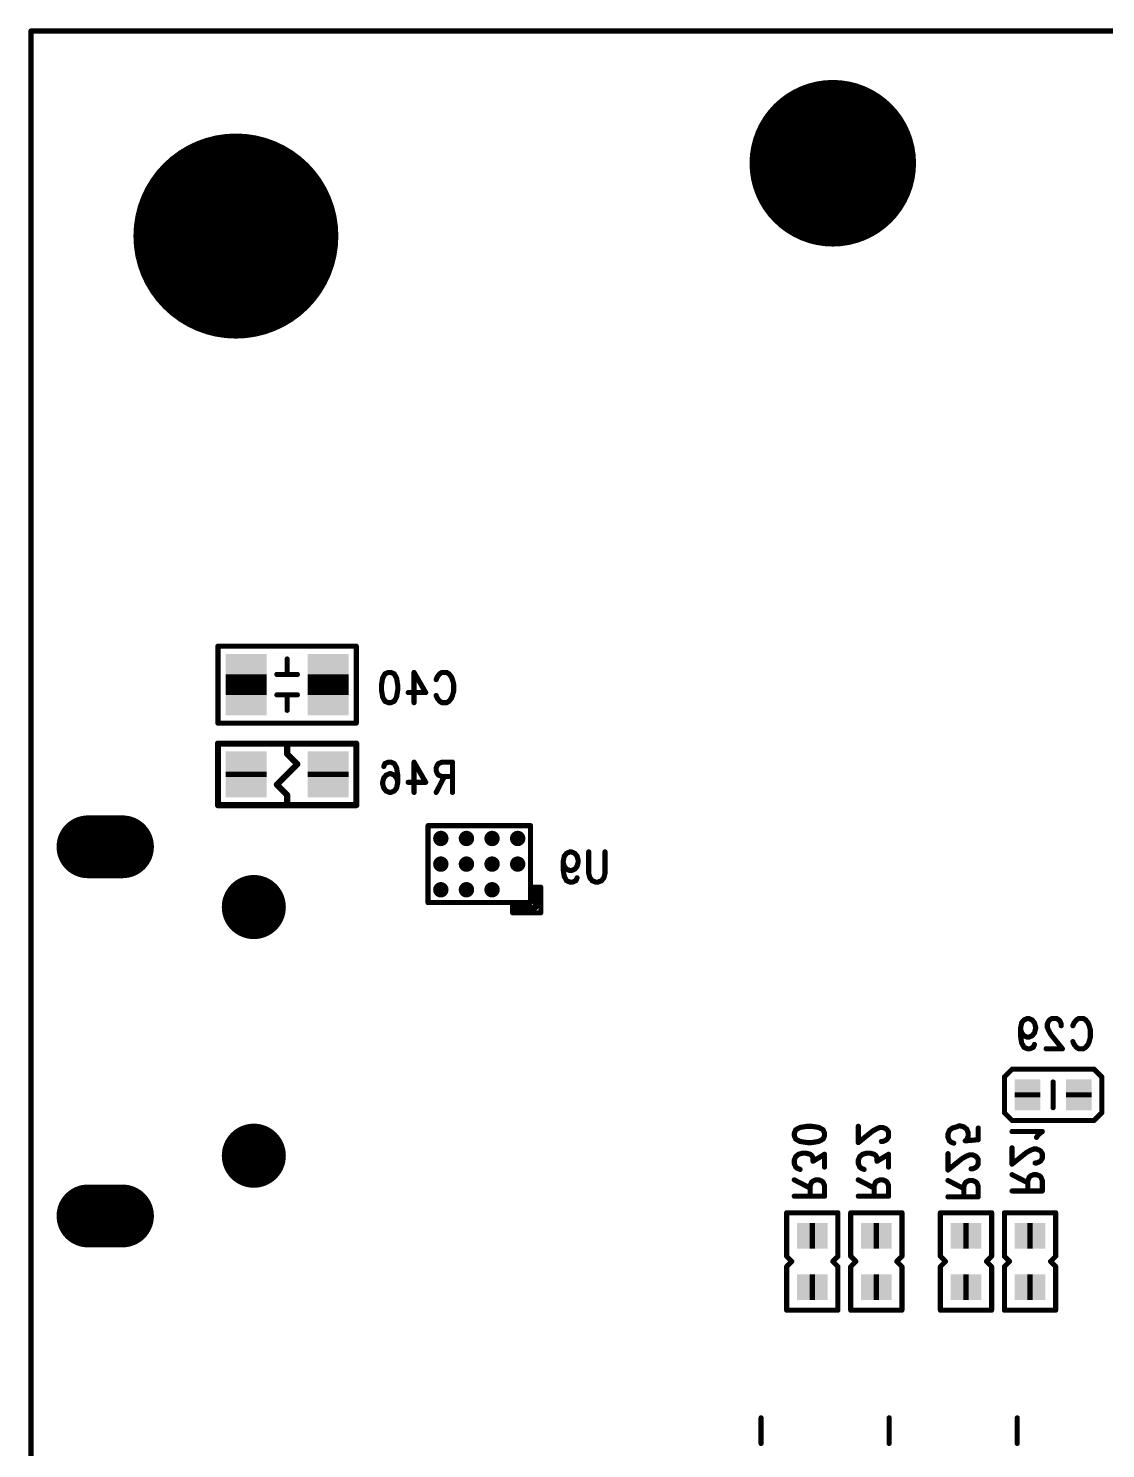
# Model space of a CAD drawing. Extents: x 100 to 156, y 84.7 to 174.
# Drawn here: x 99.95 to 120.97, y 146.35 to 174.05 of the extents above; entities that cross this region are included whole.
import ezdxf

# ---------------------------------------------------------------- set-up
doc = ezdxf.new("R2010")
doc.units = 0
doc.layers.get('0').update_dxf_attribs({"linetype": 'CONTINUOUS'})
doc.layers.add('MASK-BOTTOM_PHO', color=4, linetype='CONTINUOUS')
doc.layers.add('SILK-BOTTOM_PHO', color=5, linetype='CONTINUOUS')

# ---------------------------------------------------------------- blocks, each defined once
blk = doc.blocks.new('ROUND_32')
at = {"const_width": 1.999996}
blk.add_lwpolyline([(-0.999998, 0, 1), (0.999998, 0, 1)], format="xyb", close=True, dxfattribs=at)
blk = doc.blocks.new('ROUND_187')
at = {"const_width": 0.149986}
blk.add_lwpolyline([(-0.074994, 0, 1), (0.074994, 0, 1)], format="xyb", close=True, dxfattribs=at)
blk = doc.blocks.new('ROUND_230')
at = {"const_width": 0.624966}
blk.add_lwpolyline([(-0.312484, 0, 1), (0.312484, 0, 1)], format="xyb", close=True, dxfattribs=at)
blk = doc.blocks.new('ROUND_248')
at = {"const_width": 1.624964}
blk.add_lwpolyline([(-0.812482, 0, 1), (0.812482, 0, 1)], format="xyb", close=True, dxfattribs=at)
blk = doc.blocks.new('ROUND_1')
at = {"const_width": 0.050038}
blk.add_lwpolyline([(-0.025018, 0, 1), (0.025018, 0, 1)], format="xyb", close=True, dxfattribs=at)
blk = doc.blocks.new('SQUARE_16')
blk.add_solid([(0.250062, 0.250062), (0.250062, -0.250062), (-0.250062, 0.250062), (-0.250062, -0.250062)])
blk = doc.blocks.new('SQUARE_161')
blk.add_solid([(0.40005, 0.40005), (0.40005, -0.40005), (-0.40005, 0.40005), (-0.40005, -0.40005)])
blk = doc.blocks.new('ROUND_175')
at = {"const_width": 0.61252}
blk.add_lwpolyline([(-0.30626, 0, 1), (0.30626, 0, 1)], format="xyb", close=True, dxfattribs=at)
blk = doc.blocks.new('ROUND_114')
at = {"const_width": 0.059944}
blk.add_lwpolyline([(-0.029972, 0, 1), (0.029972, 0, 1)], format="xyb", close=True, dxfattribs=at)

msp = doc.modelspace()

# ---------------------------------------------------------------- linework, layer by layer
at = {"layer": 'MASK-BOTTOM_PHO'}
for points, const_width in [([(143.999966, 173.999906), (100.000054, 173.999906)], 0.100076), ([(100.000054, 173.999906), (100.000054, 100.000054)], 0.100076), ([(104.199944, 161.45002), (104.199944, 161.04997)], 0.8001), ([(105.79989, 161.45002), (105.79989, 161.04997)], 0.8001), ([(104.199944, 159.5501), (104.199944, 159.450024)], 0.8001), ([(105.79989, 159.5501), (105.79989, 159.450024)], 0.8001), ([(101.112574, 158.087568), (101.787452, 158.087568)], 1.225042), ([(119.450104, 153.2001), (119.450104, 153.299922)], 0.500124), ([(120.450102, 153.2001), (120.450102, 153.299922)], 0.500124), ([(101.112574, 150.88743), (101.787452, 150.88743)], 1.225042), ([(115.199922, 150.50008), (115.299998, 150.50008)], 0.500124), ([(116.45011, 150.50008), (116.549932, 150.50008)], 0.500124), ([(118.299992, 150.50008), (118.199916, 150.50008)], 0.500124), ([(119.549926, 150.50008), (119.450104, 150.50008)], 0.500124), ([(115.199922, 149.500082), (115.299998, 149.500082)], 0.500124), ([(116.45011, 149.500082), (116.549932, 149.500082)], 0.500124), ([(118.299992, 149.500082), (118.199916, 149.500082)], 0.500124), ([(119.549926, 149.500082), (119.450104, 149.500082)], 0.500124)]:
    msp.add_lwpolyline(points, dxfattribs=dict(at, const_width=const_width))
at = {"layer": 'SILK-BOTTOM_PHO'}
for points, const_width in [([(143.999966, 173.999906), (100.000054, 173.999906)], 0.100076), ([(100.000054, 173.999906), (100.000054, 100.000054)], 0.100076), ([(106.350054, 161.99993), (103.650034, 161.99993)], 0.100076), ([(103.650034, 161.99993), (103.650034, 160.50006)], 0.100076), ([(106.350054, 160.50006), (106.350054, 161.99993)], 0.100076), ([(105.000044, 161.45002), (105.000044, 161.749994)], 0.100076), ([(104.799892, 161.45002), (105.199942, 161.45002)], 0.100076), ([(106.863642, 161.376614), (106.909108, 161.460942)], 0.100076), ([(106.909108, 161.460942), (106.97718, 161.489136)], 0.100076), ([(106.97718, 161.489136), (107.022646, 161.489136)], 0.100076), ([(107.022646, 161.489136), (107.090972, 161.460942)], 0.100076), ([(107.090972, 161.460942), (107.136438, 161.376614)], 0.100076), ([(107.477306, 161.489136), (107.704636, 161.095436)], 0.100076), ([(107.477306, 161.489136), (107.477306, 160.898332)], 0.100076), ([(107.931712, 161.404808), (107.977178, 161.460942)], 0.100076), ([(107.977178, 161.460942), (108.022644, 161.489136)], 0.100076), ([(108.022644, 161.489136), (108.113576, 161.489136)], 0.100076), ([(108.113576, 161.489136), (108.159042, 161.460942)], 0.100076), ([(108.159042, 161.460942), (108.204508, 161.404808)], 0.100076), ([(106.840782, 161.235898), (106.863642, 161.376614)], 0.100076), ([(106.840782, 161.15157), (106.840782, 161.235898)], 0.100076), ([(107.136438, 161.376614), (107.159044, 161.235898)], 0.100076), ([(107.159044, 161.235898), (107.159044, 161.15157)], 0.100076), ([(107.909106, 161.34842), (107.931712, 161.404808)], 0.100076), ([(108.204508, 161.404808), (108.227368, 161.34842)], 0.100076), ([(108.227368, 161.34842), (108.249974, 161.264092)], 0.100076), ([(108.249974, 161.264092), (108.249974, 161.123376)], 0.100076), ([(104.799892, 161.04997), (105.199942, 161.04997)], 0.100076), ([(105.000044, 161.04997), (105.000044, 160.749996)], 0.100076), ([(106.863642, 161.010854), (106.840782, 161.15157)], 0.100076), ([(106.909108, 160.926526), (106.863642, 161.010854)], 0.100076), ([(106.97718, 160.898332), (106.909108, 160.926526)], 0.100076), ([(107.022646, 160.898332), (106.97718, 160.898332)], 0.100076), ([(107.090972, 160.926526), (107.022646, 160.898332)], 0.100076), ([(107.136438, 161.010854), (107.090972, 160.926526)], 0.100076), ([(107.159044, 161.15157), (107.136438, 161.010854)], 0.100076), ([(107.704636, 161.095436), (107.363514, 161.095436)], 0.100076), ([(107.931712, 160.982914), (107.909106, 161.039048)], 0.100076), ([(107.977178, 160.926526), (107.931712, 160.982914)], 0.100076), ([(108.022644, 160.898332), (107.977178, 160.926526)], 0.100076), ([(108.113576, 160.898332), (108.022644, 160.898332)], 0.100076), ([(108.159042, 160.926526), (108.113576, 160.898332)], 0.100076), ([(108.204508, 160.982914), (108.159042, 160.926526)], 0.100076), ([(108.227368, 161.039048), (108.204508, 160.982914)], 0.100076), ([(108.249974, 161.123376), (108.227368, 161.039048)], 0.100076), ([(103.650034, 160.50006), (106.350054, 160.50006)], 0.100076), ([(106.350054, 160.10001), (103.650034, 160.10001)], 0.119888), ([(103.650034, 160.10001), (103.650034, 158.900114)], 0.119888), ([(105.000044, 159.900112), (105.000044, 160.10001)], 0.119888), ([(106.350054, 158.900114), (106.350054, 160.10001)], 0.119888), ([(105.199942, 159.69996), (105.000044, 159.900112)], 0.119888), ([(104.799892, 159.29991), (105.199942, 159.69996)], 0.119888), ([(106.886248, 159.654748), (106.909108, 159.710882)], 0.100076), ([(106.909108, 159.710882), (106.97718, 159.739076)], 0.100076), ([(106.931714, 159.485838), (107.00004, 159.514032)], 0.100076), ([(106.97718, 159.739076), (107.022646, 159.739076)], 0.100076), ([(107.00004, 159.514032), (107.022646, 159.514032)], 0.100076), ([(107.022646, 159.739076), (107.090972, 159.710882)], 0.100076), ([(107.022646, 159.514032), (107.090972, 159.485838)], 0.100076), ([(107.090972, 159.710882), (107.136438, 159.626554)], 0.100076), ([(107.136438, 159.626554), (107.159044, 159.485838)], 0.100076), ([(107.477306, 159.739076), (107.704636, 159.345376)], 0.100076), ([(107.477306, 159.739076), (107.477306, 159.148526)], 0.100076), ([(107.931712, 159.682688), (107.909106, 159.626554)], 0.100076), ([(107.909106, 159.626554), (107.909106, 159.57042)], 0.100076), ([(107.909106, 159.57042), (107.931712, 159.514032)], 0.100076), ([(107.954572, 159.710882), (107.931712, 159.682688)], 0.100076), ([(107.931712, 159.514032), (107.954572, 159.485838)], 0.100076), ([(108.022644, 159.739076), (107.954572, 159.710882)], 0.100076), ([(108.227368, 159.739076), (108.022644, 159.739076)], 0.100076), ([(108.227368, 159.739076), (108.227368, 159.148526)], 0.100076), ([(105.000044, 159.100012), (104.799892, 159.29991)], 0.119888), ([(106.863642, 159.345376), (106.886248, 159.429704)], 0.100076), ([(106.863642, 159.317182), (106.863642, 159.345376)], 0.100076), ([(106.886248, 159.232854), (106.863642, 159.317182)], 0.100076), ([(106.886248, 159.429704), (106.931714, 159.485838)], 0.100076), ([(106.931714, 159.176466), (106.886248, 159.232854)], 0.100076), ([(107.090972, 159.485838), (107.136438, 159.429704)], 0.100076), ([(107.136438, 159.232854), (107.090972, 159.176466)], 0.100076), ([(107.136438, 159.429704), (107.159044, 159.345376)], 0.100076), ([(107.159044, 159.345376), (107.136438, 159.232854)], 0.100076), ([(107.159044, 159.485838), (107.159044, 159.345376)], 0.100076), ([(107.704636, 159.345376), (107.363514, 159.345376)], 0.100076), ([(108.06811, 159.457898), (107.909106, 159.148526)], 0.100076), ([(107.954572, 159.485838), (108.022644, 159.457898)], 0.100076), ([(108.022644, 159.457898), (108.227368, 159.457898)], 0.100076), ([(105.000044, 158.900114), (105.000044, 159.100012)], 0.119888), ([(107.00004, 159.148526), (106.931714, 159.176466)], 0.100076), ([(107.022646, 159.148526), (107.00004, 159.148526)], 0.100076), ([(107.090972, 159.176466), (107.022646, 159.148526)], 0.100076), ([(103.650034, 158.900114), (106.350054, 158.900114)], 0.119888), ([(107.750102, 156.99994), (107.750102, 158.500064)], 0.100076), ([(107.750102, 158.500064), (109.750098, 158.500064)], 0.100076), ([(109.750098, 158.500064), (109.750098, 157.750002)], 0.100076), ([(110.408974, 157.904688), (110.386368, 157.792166)], 0.100076), ([(110.45444, 157.960822), (110.408974, 157.904688)], 0.100076), ([(110.522766, 157.989016), (110.45444, 157.960822)], 0.100076), ([(110.545372, 157.989016), (110.522766, 157.989016)], 0.100076), ([(110.613698, 157.960822), (110.545372, 157.989016)], 0.100076), ([(110.659164, 157.904688), (110.613698, 157.960822)], 0.100076), ([(110.68177, 157.82036), (110.659164, 157.904688)], 0.100076), ([(110.88624, 157.567122), (110.88624, 157.989016)], 0.100076), ([(111.204502, 157.989016), (111.204502, 157.567122)], 0.100076), ([(109.750098, 157.750002), (109.750098, 156.99994)], 0.100076), ([(110.386368, 157.792166), (110.408974, 157.707838)], 0.100076), ([(110.386368, 157.792166), (110.386368, 157.65145)], 0.100076), ([(110.386368, 157.65145), (110.408974, 157.510988)], 0.100076), ([(110.408974, 157.707838), (110.45444, 157.65145)], 0.100076), ([(110.45444, 157.65145), (110.522766, 157.62351)], 0.100076), ([(110.522766, 157.62351), (110.545372, 157.62351)], 0.100076), ([(110.545372, 157.62351), (110.613698, 157.65145)], 0.100076), ([(110.613698, 157.65145), (110.659164, 157.707838)], 0.100076), ([(110.659164, 157.707838), (110.68177, 157.792166)], 0.100076), ([(110.68177, 157.792166), (110.68177, 157.82036)], 0.100076), ([(110.9091, 157.482794), (110.88624, 157.567122)], 0.100076), ([(111.204502, 157.567122), (111.181896, 157.482794)], 0.100076), ([(109.84992, 157.299914), (109.750098, 157.299914)], 0.100076), ([(109.949996, 157.299914), (109.799882, 157.299914)], 0.100076), ([(109.84992, 156.900118), (109.84992, 157.299914)], 0.100076), ([(109.949996, 156.800042), (109.949996, 157.299914)], 0.100076), ([(110.408974, 157.510988), (110.45444, 157.42666)], 0.100076), ([(110.45444, 157.42666), (110.522766, 157.398466)], 0.100076), ([(110.522766, 157.398466), (110.568232, 157.398466)], 0.100076), ([(110.568232, 157.398466), (110.636304, 157.42666)], 0.100076), ([(110.636304, 157.42666), (110.659164, 157.482794)], 0.100076), ([(110.954566, 157.42666), (110.9091, 157.482794)], 0.100076), ([(111.022638, 157.398466), (110.954566, 157.42666)], 0.100076), ([(111.068104, 157.398466), (111.022638, 157.398466)], 0.100076), ([(111.13643, 157.42666), (111.068104, 157.398466)], 0.100076), ([(111.181896, 157.482794), (111.13643, 157.42666)], 0.100076), ([(109.750098, 156.99994), (107.750102, 156.99994)], 0.100076), ([(109.400086, 156.99994), (109.400086, 156.900118)], 0.100076), ([(109.400086, 156.949902), (109.400086, 156.800042)], 0.100076), ([(109.400086, 156.900118), (109.84992, 156.900118)], 0.100076), ([(109.400086, 156.800042), (109.949996, 156.800042)], 0.100076), ([(119.336312, 154.654758), (119.313706, 154.542236)], 0.100076), ([(119.313706, 154.542236), (119.336312, 154.457908)], 0.100076), ([(119.313706, 154.542236), (119.313706, 154.40152)], 0.100076), ([(119.381778, 154.710892), (119.336312, 154.654758)], 0.100076), ([(119.450104, 154.739086), (119.381778, 154.710892)], 0.100076), ([(119.47271, 154.739086), (119.450104, 154.739086)], 0.100076), ([(119.540782, 154.710892), (119.47271, 154.739086)], 0.100076), ([(119.586248, 154.654758), (119.540782, 154.710892)], 0.100076), ([(119.609108, 154.57043), (119.586248, 154.654758)], 0.100076), ([(119.586248, 154.457908), (119.609108, 154.542236)], 0.100076), ([(119.609108, 154.542236), (119.609108, 154.57043)], 0.100076), ([(119.859044, 154.682698), (119.836438, 154.626564)], 0.100076), ([(119.836438, 154.626564), (119.836438, 154.57043)], 0.100076), ([(119.836438, 154.57043), (119.859044, 154.514042)], 0.100076), ([(119.881904, 154.710892), (119.859044, 154.682698)], 0.100076), ([(119.92737, 154.739086), (119.881904, 154.710892)], 0.100076), ([(120.018302, 154.739086), (119.92737, 154.739086)], 0.100076), ([(120.063514, 154.710892), (120.018302, 154.739086)], 0.100076), ([(120.086374, 154.682698), (120.063514, 154.710892)], 0.100076), ([(120.10898, 154.626564), (120.086374, 154.682698)], 0.100076), ([(120.10898, 154.59837), (120.10898, 154.626564)], 0.100076), ([(120.33631, 154.59837), (120.35917, 154.654758)], 0.100076), ([(120.35917, 154.654758), (120.404636, 154.710892)], 0.100076), ([(120.404636, 154.710892), (120.450102, 154.739086)], 0.100076), ([(120.450102, 154.739086), (120.541034, 154.739086)], 0.100076), ([(120.541034, 154.739086), (120.586246, 154.710892)], 0.100076), ([(120.586246, 154.710892), (120.631712, 154.654758)], 0.100076), ([(120.631712, 154.654758), (120.654572, 154.59837)], 0.100076), ([(120.654572, 154.59837), (120.677178, 154.514042)], 0.100076), ([(119.313706, 154.40152), (119.336312, 154.261058)], 0.100076), ([(119.336312, 154.457908), (119.381778, 154.40152)], 0.100076), ([(119.336312, 154.261058), (119.381778, 154.176476)], 0.100076), ([(119.381778, 154.40152), (119.450104, 154.373326)], 0.100076), ([(119.450104, 154.373326), (119.47271, 154.373326)], 0.100076), ([(119.47271, 154.373326), (119.540782, 154.40152)], 0.100076), ([(119.540782, 154.40152), (119.586248, 154.457908)], 0.100076), ([(119.859044, 154.514042), (119.90451, 154.429714)], 0.100076), ([(119.90451, 154.429714), (120.13184, 154.148536)], 0.100076), ([(120.35917, 154.232864), (120.33631, 154.288998)], 0.100076), ([(120.654572, 154.288998), (120.631712, 154.232864)], 0.100076), ([(120.677178, 154.373326), (120.654572, 154.288998)], 0.100076), ([(120.677178, 154.514042), (120.677178, 154.373326)], 0.100076), ([(119.381778, 154.176476), (119.450104, 154.148536)], 0.100076), ([(119.450104, 154.148536), (119.49557, 154.148536)], 0.100076), ([(119.49557, 154.148536), (119.563642, 154.176476)], 0.100076), ([(119.563642, 154.176476), (119.586248, 154.232864)], 0.100076), ([(120.13184, 154.148536), (119.813578, 154.148536)], 0.100076), ([(120.404636, 154.176476), (120.35917, 154.232864)], 0.100076), ([(120.450102, 154.148536), (120.404636, 154.176476)], 0.100076), ([(120.541034, 154.148536), (120.450102, 154.148536)], 0.100076), ([(120.586246, 154.176476), (120.541034, 154.148536)], 0.100076), ([(120.631712, 154.232864), (120.586246, 154.176476)], 0.100076), ([(119.000016, 153.599896), (119.149876, 153.75001)], 0.100076), ([(119.149876, 153.75001), (120.750076, 153.75001)], 0.100076), ([(120.750076, 153.75001), (120.899936, 153.599896)], 0.100076), ([(119.000016, 152.900126), (119.000016, 153.599896)], 0.100076), ([(119.949976, 152.999948), (119.949976, 153.500074)], 0.100076), ([(120.899936, 153.599896), (120.899936, 152.900126)], 0.100076), ([(119.149876, 152.750012), (119.000016, 152.900126)], 0.100076), ([(120.899936, 152.900126), (120.750076, 152.750012)], 0.100076), ([(114.926618, 152.568148), (115.010946, 152.613614)], 0.100076), ([(115.010946, 152.613614), (115.151662, 152.636474)], 0.100076), ([(115.151662, 152.636474), (115.23599, 152.636474)], 0.100076), ([(115.23599, 152.636474), (115.376452, 152.613614)], 0.100076), ([(115.376452, 152.613614), (115.461034, 152.568148)], 0.100076), ([(116.148358, 152.318212), (116.148358, 152.636474)], 0.100076), ([(116.514118, 152.591008), (116.42979, 152.545542)], 0.100076), ([(116.570252, 152.613614), (116.514118, 152.591008)], 0.100076), ([(116.62664, 152.613614), (116.570252, 152.613614)], 0.100076), ([(116.682774, 152.591008), (116.62664, 152.613614)], 0.100076), ([(116.710968, 152.568148), (116.682774, 152.591008)], 0.100076), ([(117.982746, 152.602184), (117.926612, 152.556718)], 0.100076), ([(118.067074, 152.625044), (117.982746, 152.602184)], 0.100076), ([(118.123462, 152.64765), (118.067074, 152.625044)], 0.100076), ([(118.20779, 152.625044), (118.123462, 152.64765)], 0.100076), ([(118.264178, 152.579578), (118.20779, 152.625044)], 0.100076), ([(118.292118, 152.511252), (118.264178, 152.579578)], 0.100076), ([(118.488968, 152.602184), (118.488968, 152.375108)], 0.100076), ([(120.750076, 152.750012), (119.149876, 152.750012)], 0.100076), ([(114.898424, 152.500076), (114.926618, 152.568148)], 0.100076), ([(114.898424, 152.45461), (114.898424, 152.500076)], 0.100076), ([(114.926618, 152.386284), (114.898424, 152.45461)], 0.100076), ([(115.010946, 152.340818), (114.926618, 152.386284)], 0.100076), ([(115.151662, 152.318212), (115.010946, 152.340818)], 0.100076), ([(115.23599, 152.318212), (115.151662, 152.318212)], 0.100076), ([(115.376452, 152.340818), (115.23599, 152.318212)], 0.100076), ([(115.461034, 152.386284), (115.376452, 152.340818)], 0.100076), ([(115.461034, 152.568148), (115.488974, 152.500076)], 0.100076), ([(115.488974, 152.45461), (115.461034, 152.386284)], 0.100076), ([(115.488974, 152.500076), (115.488974, 152.45461)], 0.100076), ([(116.42979, 152.545542), (116.148358, 152.318212)], 0.100076), ([(116.598446, 152.340818), (116.62664, 152.340818)], 0.100076), ([(116.62664, 152.340818), (116.682774, 152.363678)], 0.100076), ([(116.682774, 152.363678), (116.710968, 152.386284)], 0.100076), ([(116.739162, 152.522682), (116.710968, 152.568148)], 0.100076), ([(116.710968, 152.386284), (116.739162, 152.43175)], 0.100076), ([(116.739162, 152.43175), (116.739162, 152.522682)], 0.100076), ([(117.926612, 152.556718), (117.898418, 152.488646)], 0.100076), ([(117.898418, 152.488646), (117.898418, 152.420574)], 0.100076), ([(117.898418, 152.420574), (117.926612, 152.352248)], 0.100076), ([(117.926612, 152.352248), (117.954806, 152.329642)], 0.100076), ([(117.954806, 152.329642), (118.01094, 152.306782)], 0.100076), ([(118.488968, 152.375108), (118.235984, 152.352248)], 0.100076), ([(118.235984, 152.352248), (118.264178, 152.375108)], 0.100076), ([(118.264178, 152.375108), (118.292118, 152.44318)], 0.100076), ([(118.292118, 152.44318), (118.292118, 152.511252)], 0.100076), ([(119.739156, 152.534112), (119.148352, 152.534112)], 0.100076), ([(119.626634, 152.420574), (119.654574, 152.465786)], 0.100076), ([(119.654574, 152.465786), (119.739156, 152.534112)], 0.100076), ([(114.926618, 152.045416), (114.898424, 151.977344)], 0.100076), ([(114.982752, 152.090882), (114.926618, 152.045416)], 0.100076), ([(115.06708, 152.113742), (114.982752, 152.090882)], 0.100076), ([(115.123468, 152.113742), (115.06708, 152.113742)], 0.100076), ([(115.207796, 152.090882), (115.123468, 152.113742)], 0.100076), ([(115.23599, 152.068276), (115.207796, 152.090882)], 0.100076), ([(115.264184, 152.02281), (115.23599, 152.068276)], 0.100076), ([(115.488974, 152.090882), (115.264184, 151.954484)], 0.100076), ([(115.264184, 151.954484), (115.264184, 152.02281)], 0.100076), ([(115.488974, 151.840946), (115.488974, 152.090882)], 0.100076), ([(116.176552, 152.045416), (116.148358, 151.977344)], 0.100076), ([(116.232686, 152.090882), (116.176552, 152.045416)], 0.100076), ([(116.317268, 152.113742), (116.232686, 152.090882)], 0.100076), ([(116.373402, 152.113742), (116.317268, 152.113742)], 0.100076), ([(116.45773, 152.090882), (116.373402, 152.113742)], 0.100076), ([(116.485924, 152.068276), (116.45773, 152.090882)], 0.100076), ([(116.514118, 152.02281), (116.485924, 152.068276)], 0.100076), ([(116.739162, 152.090882), (116.514118, 151.954484)], 0.100076), ([(116.514118, 151.954484), (116.514118, 152.02281)], 0.100076), ([(116.739162, 151.840946), (116.739162, 152.090882)], 0.100076), ([(117.898418, 151.78405), (117.898418, 152.102312)], 0.100076), ([(118.264178, 152.056846), (118.179596, 152.01138)], 0.100076), ([(118.320312, 152.079452), (118.264178, 152.056846)], 0.100076), ([(118.376446, 152.079452), (118.320312, 152.079452)], 0.100076), ([(118.432834, 152.056846), (118.376446, 152.079452)], 0.100076), ([(118.461028, 152.033986), (118.432834, 152.056846)], 0.100076), ([(118.488968, 151.98852), (118.461028, 152.033986)], 0.100076), ([(119.148352, 151.897842), (119.148352, 152.21585)], 0.100076), ([(119.429784, 152.124918), (119.148352, 151.897842)], 0.100076), ([(119.514112, 152.170384), (119.429784, 152.124918)], 0.100076), ([(119.570246, 152.193244), (119.514112, 152.170384)], 0.100076), ([(119.626634, 152.193244), (119.570246, 152.193244)], 0.100076), ([(119.682768, 152.170384), (119.626634, 152.193244)], 0.100076), ([(119.710962, 152.147778), (119.682768, 152.170384)], 0.100076), ([(119.739156, 152.102312), (119.710962, 152.147778)], 0.100076), ([(119.739156, 152.01138), (119.739156, 152.102312)], 0.100076), ([(114.898424, 151.977344), (114.898424, 151.909018)], 0.100076), ([(114.898424, 151.909018), (114.926618, 151.840946)], 0.100076), ([(114.926618, 151.840946), (114.954812, 151.818086)], 0.100076), ([(114.954812, 151.818086), (115.010946, 151.79548)], 0.100076), ([(116.148358, 151.977344), (116.148358, 151.909018)], 0.100076), ([(116.148358, 151.909018), (116.176552, 151.840946)], 0.100076), ([(116.176552, 151.840946), (116.204746, 151.818086)], 0.100076), ([(116.204746, 151.818086), (116.26088, 151.79548)], 0.100076), ([(118.179596, 152.01138), (117.898418, 151.78405)], 0.100076), ([(118.348506, 151.80691), (118.376446, 151.80691)], 0.100076), ([(118.376446, 151.80691), (118.432834, 151.829516)], 0.100076), ([(118.432834, 151.829516), (118.461028, 151.852376)], 0.100076), ([(118.461028, 151.852376), (118.488968, 151.897842)], 0.100076), ([(118.488968, 151.897842), (118.488968, 151.98852)], 0.100076), ([(119.59844, 151.920448), (119.626634, 151.920448)], 0.100076), ([(119.626634, 151.920448), (119.682768, 151.943308)], 0.100076), ([(119.682768, 151.943308), (119.710962, 151.965914)], 0.100076), ([(119.710962, 151.965914), (119.739156, 152.01138)], 0.100076), ([(115.207796, 151.431752), (114.898424, 151.59101)], 0.100076), ([(115.23599, 151.545544), (115.207796, 151.477218)], 0.100076), ([(115.207796, 151.477218), (115.207796, 151.272748)], 0.100076), ([(115.264184, 151.56815), (115.23599, 151.545544)], 0.100076), ([(115.320318, 151.59101), (115.264184, 151.56815)], 0.100076), ([(115.376452, 151.59101), (115.320318, 151.59101)], 0.100076), ([(115.43284, 151.56815), (115.376452, 151.59101)], 0.100076), ([(115.461034, 151.545544), (115.43284, 151.56815)], 0.100076), ([(115.488974, 151.477218), (115.461034, 151.545544)], 0.100076), ([(115.488974, 151.272748), (115.488974, 151.477218)], 0.100076), ([(116.45773, 151.431752), (116.148358, 151.59101)], 0.100076), ([(116.485924, 151.545544), (116.45773, 151.477218)], 0.100076), ([(116.45773, 151.477218), (116.45773, 151.272748)], 0.100076), ([(116.514118, 151.56815), (116.485924, 151.545544)], 0.100076), ([(116.570252, 151.59101), (116.514118, 151.56815)], 0.100076), ([(116.62664, 151.59101), (116.570252, 151.59101)], 0.100076), ([(116.682774, 151.56815), (116.62664, 151.59101)], 0.100076), ([(116.710968, 151.545544), (116.682774, 151.56815)], 0.100076), ([(116.739162, 151.477218), (116.710968, 151.545544)], 0.100076), ([(116.739162, 151.272748), (116.739162, 151.477218)], 0.100076), ([(118.20779, 151.420576), (117.898418, 151.57958)], 0.100076), ([(118.235984, 151.534114), (118.20779, 151.465788)], 0.100076), ([(118.264178, 151.55672), (118.235984, 151.534114)], 0.100076), ([(118.320312, 151.57958), (118.264178, 151.55672)], 0.100076), ([(118.376446, 151.57958), (118.320312, 151.57958)], 0.100076), ([(118.432834, 151.55672), (118.376446, 151.57958)], 0.100076), ([(118.461028, 151.534114), (118.432834, 151.55672)], 0.100076), ([(118.488968, 151.465788), (118.461028, 151.534114)], 0.100076), ([(119.457724, 151.534114), (119.148352, 151.693118)], 0.100076), ([(119.485918, 151.647652), (119.457724, 151.57958)], 0.100076), ([(119.457724, 151.57958), (119.457724, 151.37511)], 0.100076), ([(119.514112, 151.670512), (119.485918, 151.647652)], 0.100076), ([(119.570246, 151.693118), (119.514112, 151.670512)], 0.100076), ([(119.626634, 151.693118), (119.570246, 151.693118)], 0.100076), ([(119.682768, 151.670512), (119.626634, 151.693118)], 0.100076), ([(119.710962, 151.647652), (119.682768, 151.670512)], 0.100076), ([(119.739156, 151.57958), (119.710962, 151.647652)], 0.100076), ([(119.739156, 151.37511), (119.739156, 151.57958)], 0.100076), ([(115.488974, 151.272748), (114.898424, 151.272748)], 0.100076), ([(116.739162, 151.272748), (116.148358, 151.272748)], 0.100076), ([(118.488968, 151.261318), (117.898418, 151.261318)], 0.100076), ([(118.20779, 151.465788), (118.20779, 151.261318)], 0.100076), ([(118.488968, 151.261318), (118.488968, 151.465788)], 0.100076), ([(119.739156, 151.37511), (119.148352, 151.37511)], 0.100076), ([(114.750088, 150.10003), (114.750088, 150.949914)], 0.100076), ([(114.750088, 150.949914), (115.750086, 150.949914)], 0.100076), ([(115.750086, 150.949914), (115.750086, 150.10003)], 0.100076), ([(116.000022, 150.10003), (116.000022, 150.949914)], 0.100076), ([(116.000022, 150.949914), (117.00002, 150.949914)], 0.100076), ([(117.00002, 150.949914), (117.00002, 150.10003)], 0.100076), ([(117.750082, 150.949914), (118.75008, 150.949914)], 0.100076), ([(117.750082, 150.10003), (117.750082, 150.949914)], 0.100076), ([(118.75008, 150.949914), (118.75008, 150.10003)], 0.100076), ([(119.000016, 150.949914), (120.000014, 150.949914)], 0.100076), ([(119.000016, 150.10003), (119.000016, 150.949914)], 0.100076), ([(120.000014, 150.949914), (120.000014, 150.10003)], 0.100076), ([(114.84991, 149.999954), (114.750088, 150.10003)], 0.100076), ([(115.750086, 150.10003), (115.65001, 149.999954)], 0.100076), ([(116.100098, 149.999954), (116.000022, 150.10003)], 0.100076), ([(117.00002, 150.10003), (116.899944, 149.999954)], 0.100076), ([(117.849904, 149.999954), (117.750082, 150.10003)], 0.100076), ([(118.75008, 150.10003), (118.650004, 149.999954)], 0.100076), ([(119.100092, 149.999954), (119.000016, 150.10003)], 0.100076), ([(120.000014, 150.10003), (119.899938, 149.999954)], 0.100076), ([(114.750088, 149.899878), (114.84991, 149.999954)], 0.100076), ([(114.750088, 149.049994), (114.750088, 149.899878)], 0.100076), ([(115.65001, 149.999954), (115.750086, 149.899878)], 0.100076), ([(115.750086, 149.899878), (115.750086, 149.049994)], 0.100076), ([(116.000022, 149.899878), (116.100098, 149.999954)], 0.100076), ([(116.000022, 149.049994), (116.000022, 149.899878)], 0.100076), ([(116.899944, 149.999954), (117.00002, 149.899878)], 0.100076), ([(117.00002, 149.899878), (117.00002, 149.049994)], 0.100076), ([(117.750082, 149.899878), (117.849904, 149.999954)], 0.100076), ([(117.750082, 149.049994), (117.750082, 149.899878)], 0.100076), ([(118.650004, 149.999954), (118.75008, 149.899878)], 0.100076), ([(118.75008, 149.899878), (118.75008, 149.049994)], 0.100076), ([(119.000016, 149.899878), (119.100092, 149.999954)], 0.100076), ([(119.000016, 149.049994), (119.000016, 149.899878)], 0.100076), ([(119.899938, 149.999954), (120.000014, 149.899878)], 0.100076), ([(120.000014, 149.899878), (120.000014, 149.049994)], 0.100076), ([(115.750086, 149.049994), (114.750088, 149.049994)], 0.100076), ([(117.00002, 149.049994), (116.000022, 149.049994)], 0.100076), ([(118.75008, 149.049994), (117.750082, 149.049994)], 0.100076), ([(120.000014, 149.049994), (119.000016, 149.049994)], 0.100076), ([(114.249962, 146.45005), (114.249962, 146.949922)], 0.100076), ([(116.750084, 146.45005), (116.750084, 146.949922)], 0.100076), ([(119.249952, 146.45005), (119.249952, 146.949922)], 0.100076)]:
    msp.add_lwpolyline(points, dxfattribs=dict(at, const_width=const_width))

# ---------------------------------------------------------------- block references
at = {"layer": 'MASK-BOTTOM_PHO'}
for name, p in [('ROUND_1', (100.000054, 173.999906)), ('ROUND_248', (115.65001, 171.420028)), ('ROUND_32', (104.000046, 169.999914)), ('SQUARE_161', (104.199944, 161.45002)), ('SQUARE_161', (105.79989, 161.45002)), ('SQUARE_161', (104.199944, 161.04997)), ('SQUARE_161', (105.79989, 161.04997)), ('SQUARE_161', (104.199944, 159.5501)), ('SQUARE_161', (104.199944, 159.450024)), ('SQUARE_161', (105.79989, 159.5501)), ('SQUARE_161', (105.79989, 159.450024)), ('ROUND_175', (101.112574, 158.087568)), ('ROUND_175', (101.787452, 158.087568)), ('ROUND_187', (108.000038, 158.249874)), ('ROUND_187', (108.49991, 158.249874)), ('ROUND_187', (109.000036, 158.249874)), ('ROUND_187', (109.499908, 158.249874)), ('ROUND_187', (108.000038, 157.750002)), ('ROUND_187', (108.49991, 157.750002)), ('ROUND_187', (109.000036, 157.750002)), ('ROUND_187', (109.499908, 157.750002)), ('ROUND_230', (104.350058, 156.912564)), ('ROUND_187', (108.000038, 157.249876)), ('ROUND_187', (108.49991, 157.249876)), ('ROUND_187', (109.000036, 157.249876)), ('SQUARE_16', (119.450104, 153.299922)), ('SQUARE_16', (120.450102, 153.299922)), ('SQUARE_16', (119.450104, 153.2001)), ('SQUARE_16', (120.450102, 153.2001)), ('ROUND_230', (104.350058, 152.062434)), ('ROUND_175', (101.112574, 150.88743)), ('ROUND_175', (101.787452, 150.88743)), ('SQUARE_16', (115.199922, 150.50008)), ('SQUARE_16', (115.299998, 150.50008)), ('SQUARE_16', (116.45011, 150.50008)), ('SQUARE_16', (116.549932, 150.50008)), ('SQUARE_16', (118.199916, 150.50008)), ('SQUARE_16', (118.299992, 150.50008)), ('SQUARE_16', (119.450104, 150.50008)), ('SQUARE_16', (119.549926, 150.50008)), ('SQUARE_16', (115.199922, 149.500082)), ('SQUARE_16', (115.299998, 149.500082)), ('SQUARE_16', (116.45011, 149.500082)), ('SQUARE_16', (116.549932, 149.500082)), ('SQUARE_16', (118.199916, 149.500082)), ('SQUARE_16', (118.299992, 149.500082)), ('SQUARE_16', (119.450104, 149.500082)), ('SQUARE_16', (119.549926, 149.500082))]:
    msp.add_blockref(name, p, dxfattribs=at)
at = {"layer": 'SILK-BOTTOM_PHO'}
for name, p in [('ROUND_1', (100.000054, 173.999906)), ('ROUND_1', (103.650034, 161.99993)), ('ROUND_1', (106.350054, 161.99993)), ('ROUND_1', (105.000044, 161.749994)), ('ROUND_1', (104.799892, 161.45002)), ('ROUND_1', (105.000044, 161.45002)), ('ROUND_1', (105.199942, 161.45002)), ('ROUND_1', (106.909108, 161.460942)), ('ROUND_1', (106.97718, 161.489136)), ('ROUND_1', (107.022646, 161.489136)), ('ROUND_1', (107.022646, 161.489136)), ('ROUND_1', (107.090972, 161.460942)), ('ROUND_1', (107.477306, 161.489136)), ('ROUND_1', (107.477306, 161.489136)), ('ROUND_1', (107.977178, 161.460942)), ('ROUND_1', (108.022644, 161.489136)), ('ROUND_1', (108.113576, 161.489136)), ('ROUND_1', (108.159042, 161.460942)), ('ROUND_1', (106.840782, 161.235898)), ('ROUND_1', (106.840782, 161.235898)), ('ROUND_1', (106.863642, 161.376614)), ('ROUND_1', (107.136438, 161.376614)), ('ROUND_1', (107.159044, 161.235898)), ('ROUND_1', (107.909106, 161.34842)), ('ROUND_1', (107.931712, 161.404808)), ('ROUND_1', (108.204508, 161.404808)), ('ROUND_1', (108.227368, 161.34842)), ('ROUND_1', (108.249974, 161.264092)), ('ROUND_1', (104.799892, 161.04997)), ('ROUND_1', (105.000044, 161.04997)), ('ROUND_1', (105.199942, 161.04997)), ('ROUND_1', (106.840782, 161.15157)), ('ROUND_1', (106.840782, 161.15157)), ('ROUND_1', (106.863642, 161.010854)), ('ROUND_1', (106.909108, 160.926526)), ('ROUND_1', (106.97718, 160.898332)), ('ROUND_1', (107.022646, 160.898332)), ('ROUND_1', (107.090972, 160.926526)), ('ROUND_1', (107.136438, 161.010854)), ('ROUND_1', (107.159044, 161.15157)), ('ROUND_1', (107.363514, 161.095436)), ('ROUND_1', (107.477306, 160.898332)), ('ROUND_1', (107.704636, 161.095436)), ('ROUND_1', (107.909106, 161.039048)), ('ROUND_1', (107.931712, 160.982914)), ('ROUND_1', (107.977178, 160.926526)), ('ROUND_1', (108.022644, 160.898332)), ('ROUND_1', (108.113576, 160.898332)), ('ROUND_1', (108.159042, 160.926526)), ('ROUND_1', (108.204508, 160.982914)), ('ROUND_1', (108.227368, 161.039048)), ('ROUND_1', (108.249974, 161.123376)), ('ROUND_1', (105.000044, 160.749996)), ('ROUND_1', (103.650034, 160.50006)), ('ROUND_1', (103.650034, 160.50006)), ('ROUND_1', (106.350054, 160.50006)), ('ROUND_114', (103.650034, 160.10001)), ('ROUND_114', (105.000044, 160.10001)), ('ROUND_114', (106.350054, 160.10001)), ('ROUND_114', (105.000044, 159.900112)), ('ROUND_114', (105.199942, 159.69996)), ('ROUND_1', (106.886248, 159.654748)), ('ROUND_1', (106.909108, 159.710882)), ('ROUND_1', (106.97718, 159.739076)), ('ROUND_1', (107.00004, 159.514032)), ('ROUND_1', (107.022646, 159.739076)), ('ROUND_1', (107.022646, 159.514032)), ('ROUND_1', (107.090972, 159.710882)), ('ROUND_1', (107.136438, 159.626554)), ('ROUND_1', (107.477306, 159.739076)), ('ROUND_1', (107.477306, 159.739076)), ('ROUND_1', (107.909106, 159.626554)), ('ROUND_1', (107.909106, 159.57042)), ('ROUND_1', (107.931712, 159.682688)), ('ROUND_1', (107.931712, 159.514032)), ('ROUND_1', (107.954572, 159.710882)), ('ROUND_1', (108.022644, 159.739076)), ('ROUND_1', (108.227368, 159.739076)), ('ROUND_1', (108.227368, 159.739076)), ('ROUND_114', (104.799892, 159.29991)), ('ROUND_1', (106.863642, 159.345376)), ('ROUND_1', (106.863642, 159.317182)), ('ROUND_1', (106.886248, 159.429704)), ('ROUND_1', (106.886248, 159.232854)), ('ROUND_1', (106.931714, 159.485838)), ('ROUND_1', (107.090972, 159.485838)), ('ROUND_1', (107.136438, 159.429704)), ('ROUND_1', (107.136438, 159.232854)), ('ROUND_1', (107.159044, 159.485838)), ('ROUND_1', (107.159044, 159.345376)), ('ROUND_1', (107.159044, 159.345376)), ('ROUND_1', (107.363514, 159.345376)), ('ROUND_1', (107.704636, 159.345376)), ('ROUND_1', (107.954572, 159.485838)), ('ROUND_1', (108.022644, 159.457898)), ('ROUND_1', (108.06811, 159.457898)), ('ROUND_1', (108.227368, 159.457898)), ('ROUND_114', (105.000044, 159.100012)), ('ROUND_1', (106.931714, 159.176466)), ('ROUND_1', (107.00004, 159.148526)), ('ROUND_1', (107.022646, 159.148526)), ('ROUND_1', (107.090972, 159.176466)), ('ROUND_1', (107.477306, 159.148526)), ('ROUND_1', (107.909106, 159.148526)), ('ROUND_1', (108.227368, 159.148526)), ('ROUND_114', (103.650034, 158.900114)), ('ROUND_114', (103.650034, 158.900114)), ('ROUND_114', (105.000044, 158.900114)), ('ROUND_114', (106.350054, 158.900114)), ('ROUND_1', (107.750102, 158.500064)), ('ROUND_1', (109.750098, 158.500064)), ('ROUND_1', (109.750098, 158.500064)), ('ROUND_1', (110.408974, 157.904688)), ('ROUND_1', (110.45444, 157.960822)), ('ROUND_1', (110.522766, 157.989016)), ('ROUND_1', (110.545372, 157.989016)), ('ROUND_1', (110.613698, 157.960822)), ('ROUND_1', (110.659164, 157.904688)), ('ROUND_1', (110.88624, 157.989016)), ('ROUND_1', (111.204502, 157.989016)), ('ROUND_1', (109.750098, 157.750002)), ('ROUND_1', (110.386368, 157.792166)), ('ROUND_1', (110.386368, 157.792166)), ('ROUND_1', (110.386368, 157.65145)), ('ROUND_1', (110.408974, 157.707838)), ('ROUND_1', (110.45444, 157.65145)), ('ROUND_1', (110.522766, 157.62351)), ('ROUND_1', (110.545372, 157.62351)), ('ROUND_1', (110.613698, 157.65145)), ('ROUND_1', (110.659164, 157.707838)), ('ROUND_1', (110.68177, 157.82036)), ('ROUND_1', (110.68177, 157.792166)), ('ROUND_1', (110.88624, 157.567122)), ('ROUND_1', (111.204502, 157.567122)), ('ROUND_1', (109.750098, 157.299914)), ('ROUND_1', (109.799882, 157.299914)), ('ROUND_1', (109.84992, 157.299914)), ('ROUND_1', (109.949996, 157.299914)), ('ROUND_1', (110.408974, 157.510988)), ('ROUND_1', (110.45444, 157.42666)), ('ROUND_1', (110.522766, 157.398466)), ('ROUND_1', (110.568232, 157.398466)), ('ROUND_1', (110.636304, 157.42666)), ('ROUND_1', (110.659164, 157.482794)), ('ROUND_1', (110.9091, 157.482794)), ('ROUND_1', (110.954566, 157.42666)), ('ROUND_1', (111.022638, 157.398466)), ('ROUND_1', (111.068104, 157.398466)), ('ROUND_1', (111.13643, 157.42666)), ('ROUND_1', (111.181896, 157.482794)), ('ROUND_1', (107.750102, 156.99994)), ('ROUND_1', (109.400086, 156.99994)), ('ROUND_1', (109.400086, 156.949902)), ('ROUND_1', (109.400086, 156.900118)), ('ROUND_1', (109.400086, 156.800042)), ('ROUND_1', (109.750098, 156.99994)), ('ROUND_1', (109.84992, 156.900118)), ('ROUND_1', (109.949996, 156.800042)), ('ROUND_1', (119.313706, 154.542236)), ('ROUND_1', (119.313706, 154.542236)), ('ROUND_1', (119.336312, 154.654758)), ('ROUND_1', (119.381778, 154.710892)), ('ROUND_1', (119.450104, 154.739086)), ('ROUND_1', (119.47271, 154.739086)), ('ROUND_1', (119.540782, 154.710892)), ('ROUND_1', (119.540782, 154.710892)), ('ROUND_1', (119.586248, 154.654758)), ('ROUND_1', (119.609108, 154.57043)), ('ROUND_1', (119.609108, 154.542236)), ('ROUND_1', (119.836438, 154.626564)), ('ROUND_1', (119.836438, 154.57043)), ('ROUND_1', (119.859044, 154.682698)), ('ROUND_1', (119.881904, 154.710892)), ('ROUND_1', (119.92737, 154.739086)), ('ROUND_1', (120.018302, 154.739086)), ('ROUND_1', (120.063514, 154.710892)), ('ROUND_1', (120.086374, 154.682698)), ('ROUND_1', (120.10898, 154.626564)), ('ROUND_1', (120.10898, 154.59837)), ('ROUND_1', (120.33631, 154.59837)), ('ROUND_1', (120.35917, 154.654758)), ('ROUND_1', (120.404636, 154.710892)), ('ROUND_1', (120.450102, 154.739086)), ('ROUND_1', (120.541034, 154.739086)), ('ROUND_1', (120.586246, 154.710892)), ('ROUND_1', (120.631712, 154.654758)), ('ROUND_1', (120.654572, 154.59837)), ('ROUND_1', (119.313706, 154.40152)), ('ROUND_1', (119.336312, 154.457908)), ('ROUND_1', (119.336312, 154.261058)), ('ROUND_1', (119.381778, 154.40152)), ('ROUND_1', (119.450104, 154.373326)), ('ROUND_1', (119.47271, 154.373326)), ('ROUND_1', (119.540782, 154.40152)), ('ROUND_1', (119.540782, 154.40152)), ('ROUND_1', (119.586248, 154.457908)), ('ROUND_1', (119.859044, 154.514042)), ('ROUND_1', (119.90451, 154.429714)), ('ROUND_1', (120.33631, 154.288998)), ('ROUND_1', (120.654572, 154.288998)), ('ROUND_1', (120.677178, 154.514042)), ('ROUND_1', (120.677178, 154.373326)), ('ROUND_1', (119.381778, 154.176476)), ('ROUND_1', (119.450104, 154.148536)), ('ROUND_1', (119.49557, 154.148536)), ('ROUND_1', (119.563642, 154.176476)), ('ROUND_1', (119.586248, 154.232864)), ('ROUND_1', (119.813578, 154.148536)), ('ROUND_1', (120.13184, 154.148536)), ('ROUND_1', (120.35917, 154.232864)), ('ROUND_1', (120.404636, 154.176476)), ('ROUND_1', (120.450102, 154.148536)), ('ROUND_1', (120.541034, 154.148536)), ('ROUND_1', (120.586246, 154.176476)), ('ROUND_1', (120.631712, 154.232864)), ('ROUND_1', (119.149876, 153.75001)), ('ROUND_1', (120.750076, 153.75001)), ('ROUND_1', (120.750076, 153.75001)), ('ROUND_1', (119.000016, 153.599896)), ('ROUND_1', (119.949976, 153.500074)), ('ROUND_1', (120.899936, 153.599896)), ('ROUND_1', (119.000016, 152.900126)), ('ROUND_1', (119.949976, 152.999948)), ('ROUND_1', (120.899936, 152.900126)), ('ROUND_1', (115.010946, 152.613614)), ('ROUND_1', (115.151662, 152.636474)), ('ROUND_1', (115.23599, 152.636474)), ('ROUND_1', (115.376452, 152.613614)), ('ROUND_1', (116.148358, 152.636474)), ('ROUND_1', (116.514118, 152.591008)), ('ROUND_1', (116.570252, 152.613614)), ('ROUND_1', (116.62664, 152.613614)), ('ROUND_1', (116.682774, 152.591008)), ('ROUND_1', (117.982746, 152.602184)), ('ROUND_1', (118.067074, 152.625044)), ('ROUND_1', (118.123462, 152.64765)), ('ROUND_1', (118.20779, 152.625044)), ('ROUND_1', (118.264178, 152.579578)), ('ROUND_1', (118.488968, 152.602184)), ('ROUND_1', (119.149876, 152.750012)), ('ROUND_1', (120.750076, 152.750012)), ('ROUND_1', (114.898424, 152.500076)), ('ROUND_1', (114.898424, 152.45461)), ('ROUND_1', (114.926618, 152.568148)), ('ROUND_1', (114.926618, 152.386284)), ('ROUND_1', (115.010946, 152.340818)), ('ROUND_1', (115.151662, 152.318212)), ('ROUND_1', (115.23599, 152.318212)), ('ROUND_1', (115.376452, 152.340818)), ('ROUND_1', (115.461034, 152.568148)), ('ROUND_1', (115.461034, 152.386284)), ('ROUND_1', (115.488974, 152.500076)), ('ROUND_1', (115.488974, 152.45461)), ('ROUND_1', (115.488974, 152.45461)), ('ROUND_1', (116.148358, 152.318212)), ('ROUND_1', (116.42979, 152.545542)), ('ROUND_1', (116.598446, 152.340818)), ('ROUND_1', (116.62664, 152.340818)), ('ROUND_1', (116.682774, 152.363678)), ('ROUND_1', (116.710968, 152.568148)), ('ROUND_1', (116.710968, 152.386284)), ('ROUND_1', (116.739162, 152.522682)), ('ROUND_1', (116.739162, 152.43175)), ('ROUND_1', (117.898418, 152.488646)), ('ROUND_1', (117.898418, 152.420574)), ('ROUND_1', (117.926612, 152.556718)), ('ROUND_1', (117.926612, 152.352248)), ('ROUND_1', (117.954806, 152.329642)), ('ROUND_1', (118.01094, 152.306782)), ('ROUND_1', (118.235984, 152.352248)), ('ROUND_1', (118.264178, 152.375108)), ('ROUND_1', (118.292118, 152.511252)), ('ROUND_1', (118.292118, 152.44318)), ('ROUND_1', (118.488968, 152.375108)), ('ROUND_1', (119.148352, 152.534112)), ('ROUND_1', (119.626634, 152.420574)), ('ROUND_1', (119.654574, 152.465786)), ('ROUND_1', (119.739156, 152.534112)), ('ROUND_1', (114.926618, 152.045416)), ('ROUND_1', (114.982752, 152.090882)), ('ROUND_1', (115.06708, 152.113742)), ('ROUND_1', (115.123468, 152.113742)), ('ROUND_1', (115.207796, 152.090882)), ('ROUND_1', (115.23599, 152.068276)), ('ROUND_1', (115.264184, 152.02281)), ('ROUND_1', (115.488974, 152.090882)), ('ROUND_1', (116.176552, 152.045416)), ('ROUND_1', (116.232686, 152.090882)), ('ROUND_1', (116.232686, 152.090882)), ('ROUND_1', (116.317268, 152.113742)), ('ROUND_1', (116.373402, 152.113742)), ('ROUND_1', (116.45773, 152.090882)), ('ROUND_1', (116.485924, 152.068276)), ('ROUND_1', (116.514118, 152.02281)), ('ROUND_1', (116.739162, 152.090882)), ('ROUND_1', (117.898418, 152.102312)), ('ROUND_1', (118.264178, 152.056846)), ('ROUND_1', (118.320312, 152.079452)), ('ROUND_1', (118.376446, 152.079452)), ('ROUND_1', (118.432834, 152.056846)), ('ROUND_1', (118.461028, 152.033986)), ('ROUND_1', (119.148352, 152.21585)), ('ROUND_1', (119.429784, 152.124918)), ('ROUND_1', (119.514112, 152.170384)), ('ROUND_1', (119.570246, 152.193244)), ('ROUND_1', (119.626634, 152.193244)), ('ROUND_1', (119.682768, 152.170384)), ('ROUND_1', (119.710962, 152.147778)), ('ROUND_1', (119.739156, 152.102312)), ('ROUND_1', (114.898424, 151.977344)), ('ROUND_1', (114.898424, 151.909018)), ('ROUND_1', (114.926618, 151.840946)), ('ROUND_1', (114.954812, 151.818086)), ('ROUND_1', (115.010946, 151.79548)), ('ROUND_1', (115.264184, 151.954484)), ('ROUND_1', (115.488974, 151.840946)), ('ROUND_1', (116.148358, 151.977344)), ('ROUND_1', (116.148358, 151.909018)), ('ROUND_1', (116.176552, 151.840946)), ('ROUND_1', (116.204746, 151.818086)), ('ROUND_1', (116.26088, 151.79548)), ('ROUND_1', (116.514118, 151.954484)), ('ROUND_1', (116.739162, 151.840946)), ('ROUND_1', (117.898418, 151.78405)), ('ROUND_1', (118.179596, 152.01138)), ('ROUND_1', (118.348506, 151.80691)), ('ROUND_1', (118.376446, 151.80691)), ('ROUND_1', (118.432834, 151.829516)), ('ROUND_1', (118.461028, 151.852376)), ('ROUND_1', (118.488968, 151.98852)), ('ROUND_1', (118.488968, 151.897842)), ('ROUND_1', (119.148352, 151.897842)), ('ROUND_1', (119.59844, 151.920448)), ('ROUND_1', (119.626634, 151.920448)), ('ROUND_1', (119.682768, 151.943308)), ('ROUND_1', (119.682768, 151.943308)), ('ROUND_1', (119.710962, 151.965914)), ('ROUND_1', (119.739156, 152.01138)), ('ROUND_1', (114.898424, 151.59101)), ('ROUND_1', (115.207796, 151.477218)), ('ROUND_1', (115.23599, 151.545544)), ('ROUND_1', (115.264184, 151.56815)), ('ROUND_1', (115.320318, 151.59101)), ('ROUND_1', (115.376452, 151.59101)), ('ROUND_1', (115.43284, 151.56815)), ('ROUND_1', (115.461034, 151.545544)), ('ROUND_1', (115.488974, 151.477218)), ('ROUND_1', (116.148358, 151.59101)), ('ROUND_1', (116.45773, 151.477218)), ('ROUND_1', (116.485924, 151.545544)), ('ROUND_1', (116.514118, 151.56815)), ('ROUND_1', (116.570252, 151.59101)), ('ROUND_1', (116.62664, 151.59101)), ('ROUND_1', (116.682774, 151.56815)), ('ROUND_1', (116.710968, 151.545544)), ('ROUND_1', (116.739162, 151.477218)), ('ROUND_1', (117.898418, 151.57958)), ('ROUND_1', (118.235984, 151.534114)), ('ROUND_1', (118.264178, 151.55672)), ('ROUND_1', (118.320312, 151.57958)), ('ROUND_1', (118.376446, 151.57958)), ('ROUND_1', (118.432834, 151.55672)), ('ROUND_1', (118.461028, 151.534114)), ('ROUND_1', (119.148352, 151.693118)), ('ROUND_1', (119.457724, 151.57958)), ('ROUND_1', (119.457724, 151.534114)), ('ROUND_1', (119.485918, 151.647652)), ('ROUND_1', (119.514112, 151.670512)), ('ROUND_1', (119.570246, 151.693118)), ('ROUND_1', (119.626634, 151.693118)), ('ROUND_1', (119.682768, 151.670512)), ('ROUND_1', (119.710962, 151.647652)), ('ROUND_1', (119.739156, 151.57958)), ('ROUND_1', (114.898424, 151.272748)), ('ROUND_1', (115.207796, 151.431752)), ('ROUND_1', (115.207796, 151.272748)), ('ROUND_1', (115.488974, 151.272748)), ('ROUND_1', (115.488974, 151.272748)), ('ROUND_1', (116.148358, 151.272748)), ('ROUND_1', (116.45773, 151.431752)), ('ROUND_1', (116.45773, 151.272748)), ('ROUND_1', (116.739162, 151.272748)), ('ROUND_1', (116.739162, 151.272748)), ('ROUND_1', (117.898418, 151.261318)), ('ROUND_1', (118.20779, 151.465788)), ('ROUND_1', (118.20779, 151.420576)), ('ROUND_1', (118.20779, 151.261318)), ('ROUND_1', (118.488968, 151.465788)), ('ROUND_1', (118.488968, 151.261318)), ('ROUND_1', (118.488968, 151.261318)), ('ROUND_1', (119.148352, 151.37511)), ('ROUND_1', (119.457724, 151.37511)), ('ROUND_1', (119.739156, 151.37511)), ('ROUND_1', (119.739156, 151.37511)), ('ROUND_1', (114.750088, 150.949914)), ('ROUND_1', (115.750086, 150.949914)), ('ROUND_1', (116.000022, 150.949914)), ('ROUND_1', (117.00002, 150.949914)), ('ROUND_1', (117.750082, 150.949914)), ('ROUND_1', (117.750082, 150.949914)), ('ROUND_1', (118.75008, 150.949914)), ('ROUND_1', (119.000016, 150.949914)), ('ROUND_1', (119.000016, 150.949914)), ('ROUND_1', (120.000014, 150.949914)), ('ROUND_1', (114.750088, 150.10003)), ('ROUND_1', (115.750086, 150.10003)), ('ROUND_1', (116.000022, 150.10003)), ('ROUND_1', (117.00002, 150.10003)), ('ROUND_1', (117.750082, 150.10003)), ('ROUND_1', (118.75008, 150.10003)), ('ROUND_1', (119.000016, 150.10003)), ('ROUND_1', (120.000014, 150.10003)), ('ROUND_1', (114.750088, 149.899878)), ('ROUND_1', (114.84991, 149.999954)), ('ROUND_1', (115.65001, 149.999954)), ('ROUND_1', (115.750086, 149.899878)), ('ROUND_1', (116.000022, 149.899878)), ('ROUND_1', (116.100098, 149.999954)), ('ROUND_1', (116.899944, 149.999954)), ('ROUND_1', (117.00002, 149.899878)), ('ROUND_1', (117.750082, 149.899878)), ('ROUND_1', (117.849904, 149.999954)), ('ROUND_1', (118.650004, 149.999954)), ('ROUND_1', (118.75008, 149.899878)), ('ROUND_1', (119.000016, 149.899878)), ('ROUND_1', (119.100092, 149.999954)), ('ROUND_1', (119.899938, 149.999954)), ('ROUND_1', (120.000014, 149.899878)), ('ROUND_1', (114.750088, 149.049994)), ('ROUND_1', (115.750086, 149.049994)), ('ROUND_1', (115.750086, 149.049994)), ('ROUND_1', (116.000022, 149.049994)), ('ROUND_1', (117.00002, 149.049994)), ('ROUND_1', (117.00002, 149.049994)), ('ROUND_1', (117.750082, 149.049994)), ('ROUND_1', (118.75008, 149.049994)), ('ROUND_1', (119.000016, 149.049994)), ('ROUND_1', (120.000014, 149.049994)), ('ROUND_1', (114.249962, 146.949922)), ('ROUND_1', (116.750084, 146.949922)), ('ROUND_1', (119.249952, 146.949922)), ('ROUND_1', (114.249962, 146.45005)), ('ROUND_1', (116.750084, 146.45005)), ('ROUND_1', (119.249952, 146.45005))]:
    msp.add_blockref(name, p, dxfattribs=at)

doc.saveas('drawing.dxf')
